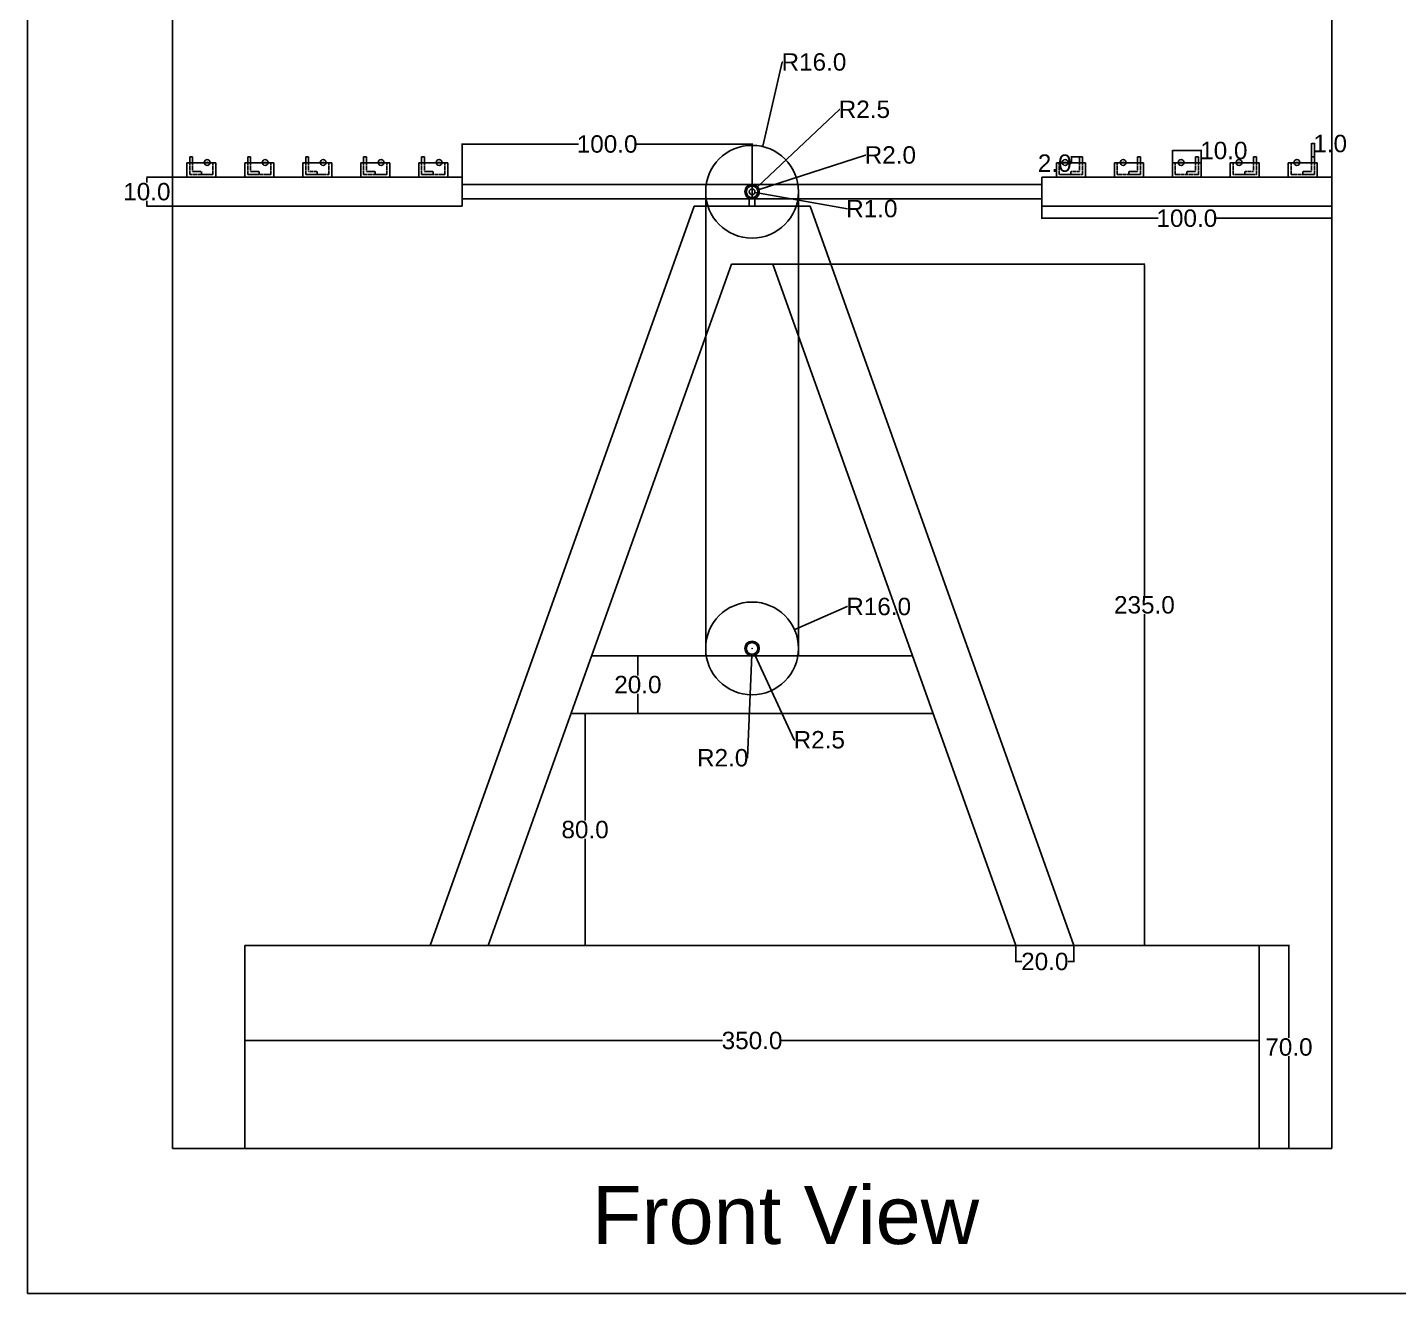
# Model space of a CAD drawing. Header units: millimetres. Extents: x 0 to 1100, y 0 to 800.
# Drawn here: x 0 to 473.1, y 0 to 436.7 of the extents above; entities that cross this region are included whole.
import ezdxf

# ---------------------------------------------------------------- set-up
doc = ezdxf.new("R2010")
doc.units = ezdxf.units.MM
doc.header["$MEASUREMENT"] = 0
doc.linetypes.add('HIDDEN', pattern=[0.375, 0.25, -0.125])
for name, color, linetype in [('2d dimensions', 150, 'Continuous'), ('2d elastics', 132, 'Continuous'), ('2d headscrew', 210, 'Continuous'), ('2d hidden', 90, 'HIDDEN'), ('2d lines', 181, 'Continuous'), ('2D pulleys', 50, 'Continuous'), ('2d seats', 230, 'Continuous'), ('center', 30, 'Continuous'), ('Text', 7, 'Continuous')]:
    doc.layers.add(name, color=color, linetype=linetype)
doc.styles.get("Standard").update_dxf_attribs({"font": 'Arial.ttf'})
doc.dimstyles.get("Standard").update_dxf_attribs({"dimtxt": 6, "dimasz": 0.18, "dimexe": 0.18, "dimexo": 0.0625, "dimgap": 0.09, "dimtad": 0, "dimtih": 1, "dimtoh": 1, "dimdec": 1, "dimzin": 0, "dimdsep": 46, "dimtxsty": 'Standard', "dimcen": 0.09, "dimadec": 0, "dimazin": 0, "dimtfac": 1, "dimtdec": 1, "dimtofl": 0, "dimtmove": 0, "dimatfit": 3, "dimfxl": 1, "dimtolj": 1, "dimtzin": 0, "dimarcsym": 0})

# ---------------------------------------------------------------- blocks, each defined once
blk = doc.blocks.new('*D11')
at = {"layer": '2d dimensions', "color": 0, "lineweight": -2, "transparency": 16777216}
for p, q in [((75, 119.94), (75, 87.08)), ((425, 119.94), (425, 87.08)), ((75.18, 87.26), (239.8, 87.26)), ((424.82, 87.26), (260.2, 87.26))]:
    blk.add_line(p, q, dxfattribs=at)
at = {"layer": '2d dimensions', "color": 0, "transparency": 16777216}
for points in [[(75.18, 87.29), (75.18, 87.23), (75, 87.26)], [(424.82, 87.29), (424.82, 87.23), (425, 87.26)]]:
    blk.add_solid(points, dxfattribs=at)
at = {"layer": 'Defpoints', "color": 0, "transparency": 16777216}
for p in [(75, 120), (425, 120), (425, 87.26)]:
    blk.add_point(p, dxfattribs=at)
at = {"layer": '2d dimensions', "color": 0, "transparency": 16777216, "insert": (250, 87.26), "char_height": 6, "attachment_point": 5}
blk.add_mtext('\\A1;350.0', dxfattribs=at)
blk = doc.blocks.new('*D12')
at = {"layer": '2d dimensions', "color": 0, "lineweight": -2, "transparency": 16777216}
for p, q in [((425.06, 120), (435.41, 120)), ((435.23, 119.82), (435.23, 88.15)), ((435.23, 50.18), (435.23, 81.85)), ((425.06, 50), (435.41, 50))]:
    blk.add_line(p, q, dxfattribs=at)
at = {"layer": '2d dimensions', "color": 0, "transparency": 16777216}
for points in [[(435.2, 119.82), (435.26, 119.82), (435.23, 120)], [(435.2, 50.18), (435.26, 50.18), (435.23, 50)]]:
    blk.add_solid(points, dxfattribs=at)
at = {"layer": 'Defpoints', "color": 0, "transparency": 16777216}
for p in [(425, 120), (435.23, 120), (425, 50)]:
    blk.add_point(p, dxfattribs=at)
at = {"layer": '2d dimensions', "color": 0, "transparency": 16777216, "insert": (435.23, 85), "char_height": 6, "attachment_point": 5}
blk.add_mtext('\\A1;70.0', dxfattribs=at)
blk = doc.blocks.new('*D13')
at = {"layer": '2d dimensions', "color": 0, "lineweight": -2, "transparency": 16777216}
for p, q in [((341, 119.94), (341, 114.32)), ((361, 119.94), (361, 114.32)), ((341.18, 114.5), (343.08, 114.5)), ((360.82, 114.5), (358.92, 114.5))]:
    blk.add_line(p, q, dxfattribs=at)
at = {"layer": '2d dimensions', "color": 0, "transparency": 16777216}
for points in [[(341.18, 114.53), (341.18, 114.47), (341, 114.5)], [(360.82, 114.53), (360.82, 114.47), (361, 114.5)]]:
    blk.add_solid(points, dxfattribs=at)
at = {"layer": 'Defpoints', "color": 0, "transparency": 16777216}
for p in [(341, 120), (361, 120), (361, 114.5)]:
    blk.add_point(p, dxfattribs=at)
at = {"layer": '2d dimensions', "color": 0, "transparency": 16777216, "insert": (351, 114.5), "char_height": 6, "attachment_point": 5}
blk.add_mtext('\\A1;20.0', dxfattribs=at)
blk = doc.blocks.new('*D14')
at = {"layer": '2d dimensions', "color": 0, "lineweight": -2, "transparency": 16777216}
for p, q in [((242.93, 355), (385.54, 355)), ((385.36, 354.82), (385.36, 240.66)), ((385.36, 120.18), (385.36, 234.34)), ((242.93, 120), (385.54, 120))]:
    blk.add_line(p, q, dxfattribs=at)
at = {"layer": '2d dimensions', "color": 0, "transparency": 16777216}
for points in [[(385.33, 354.82), (385.39, 354.82), (385.36, 355)], [(385.33, 120.18), (385.39, 120.18), (385.36, 120)]]:
    blk.add_solid(points, dxfattribs=at)
at = {"layer": 'Defpoints', "color": 0, "transparency": 16777216}
for p in [(242.86, 355), (242.86, 120), (385.36, 120)]:
    blk.add_point(p, dxfattribs=at)
at = {"layer": '2d dimensions', "color": 0, "transparency": 16777216, "insert": (385.36, 237.5), "char_height": 6, "attachment_point": 5}
blk.add_mtext('\\A1;235.0', dxfattribs=at)
blk = doc.blocks.new('*D15')
at = {"layer": '2d dimensions', "color": 0, "lineweight": -2, "transparency": 16777216}
for p, q in [((350, 374.94), (350, 370.67)), ((450, 374.94), (450, 370.67)), ((350.18, 370.85), (390.08, 370.85)), ((449.82, 370.85), (409.92, 370.85))]:
    blk.add_line(p, q, dxfattribs=at)
at = {"layer": '2d dimensions', "color": 0, "transparency": 16777216}
for points in [[(350.18, 370.88), (350.18, 370.82), (350, 370.85)], [(449.82, 370.88), (449.82, 370.82), (450, 370.85)]]:
    blk.add_solid(points, dxfattribs=at)
at = {"layer": 'Defpoints', "color": 0, "transparency": 16777216}
for p in [(350, 375), (450, 375), (450, 370.85)]:
    blk.add_point(p, dxfattribs=at)
at = {"layer": '2d dimensions', "color": 0, "transparency": 16777216, "insert": (400, 370.85), "char_height": 6, "attachment_point": 5}
blk.add_mtext('\\A1;100.0', dxfattribs=at)
blk = doc.blocks.new('*D16')
at = {"layer": '2d dimensions', "color": 0, "lineweight": -2, "transparency": 16777216}
for p, q in [((395, 390.06), (395, 394.37)), ((395.18, 394.19), (404.82, 394.19)), ((405, 390.06), (405, 394.37)), ((405, 394.19), (405.18, 394.19))]:
    blk.add_line(p, q, dxfattribs=at)
at = {"layer": '2d dimensions', "color": 0, "transparency": 16777216}
for points in [[(395.18, 394.22), (395.18, 394.16), (395, 394.19)], [(404.82, 394.22), (404.82, 394.16), (405, 394.19)]]:
    blk.add_solid(points, dxfattribs=at)
at = {"layer": 'Defpoints', "color": 0, "transparency": 16777216}
for p in [(405, 394.19), (395, 390), (405, 390)]:
    blk.add_point(p, dxfattribs=at)
at = {"layer": '2d dimensions', "color": 0, "transparency": 16777216, "insert": (412.77, 394.19), "char_height": 6, "attachment_point": 5}
blk.add_mtext('\\A1;10.0', dxfattribs=at)
blk = doc.blocks.new('*D17')
at = {"layer": '2d dimensions', "color": 0, "lineweight": -2, "transparency": 16777216}
for p, q in [((443, 392.06), (443, 396.77)), ((443.18, 396.59), (443.82, 396.59)), ((444, 392.06), (444, 396.77)), ((444, 396.59), (444.18, 396.59))]:
    blk.add_line(p, q, dxfattribs=at)
at = {"layer": '2d dimensions', "color": 0, "transparency": 16777216}
for points in [[(443.18, 396.62), (443.18, 396.56), (443, 396.59)], [(443.82, 396.62), (443.82, 396.56), (444, 396.59)]]:
    blk.add_solid(points, dxfattribs=at)
at = {"layer": 'Defpoints', "color": 0, "transparency": 16777216}
for p in [(444, 396.59), (443, 392), (444, 392)]:
    blk.add_point(p, dxfattribs=at)
at = {"layer": '2d dimensions', "color": 0, "transparency": 16777216, "insert": (449.44, 396.59), "char_height": 6, "attachment_point": 5}
blk.add_mtext('\\A1;1.0', dxfattribs=at)
blk = doc.blocks.new('*D18')
at = {"layer": '2d dimensions', "color": 0, "lineweight": -2, "transparency": 16777216}
for p, q in [((363.94, 392), (360, 392)), ((363.94, 390), (360, 390)), ((360.18, 389.82), (360, 389.82)), ((360.18, 391.82), (360.18, 390.18)), ((360.18, 390), (360.18, 389.82))]:
    blk.add_line(p, q, dxfattribs=at)
at = {"layer": '2d dimensions', "color": 0, "transparency": 16777216}
for points in [[(360.15, 391.82), (360.21, 391.82), (360.18, 392)], [(360.15, 390.18), (360.21, 390.18), (360.18, 390)]]:
    blk.add_solid(points, dxfattribs=at)
at = {"layer": 'Defpoints', "color": 0, "transparency": 16777216}
for p in [(360.18, 390), (364, 392), (364, 390)]:
    blk.add_point(p, dxfattribs=at)
at = {"layer": '2d dimensions', "color": 0, "transparency": 16777216, "insert": (354.41, 389.82), "char_height": 6, "attachment_point": 5}
blk.add_mtext('\\A1;2.0', dxfattribs=at)
blk = doc.blocks.new('*D19')
at = {"layer": '2d dimensions', "color": 0, "lineweight": -2, "transparency": 16777216}
for p, q in [((150, 380.06), (150, 396.61)), ((150.18, 396.43), (190.08, 396.43)), ((249.82, 396.43), (209.92, 396.43)), ((250, 380.06), (250, 396.61))]:
    blk.add_line(p, q, dxfattribs=at)
at = {"layer": '2d dimensions', "color": 0, "transparency": 16777216}
for points in [[(150.18, 396.46), (150.18, 396.4), (150, 396.43)], [(249.82, 396.46), (249.82, 396.4), (250, 396.43)]]:
    blk.add_solid(points, dxfattribs=at)
at = {"layer": 'Defpoints', "color": 0, "transparency": 16777216}
for p in [(150, 396.43), (150, 380), (250, 380)]:
    blk.add_point(p, dxfattribs=at)
at = {"layer": '2d dimensions', "color": 0, "transparency": 16777216, "insert": (200, 396.43), "char_height": 6, "attachment_point": 5}
blk.add_mtext('\\A1;100.0', dxfattribs=at)
blk = doc.blocks.new('*D20')
at = {"layer": '2d dimensions', "color": 0, "lineweight": -2, "transparency": 16777216}
for p, q in [((49.94, 385), (41.03, 385)), ((41.21, 384.82), (41.21, 383.15)), ((49.94, 375), (41.03, 375)), ((41.21, 375.18), (41.21, 376.85))]:
    blk.add_line(p, q, dxfattribs=at)
at = {"layer": '2d dimensions', "color": 0, "transparency": 16777216}
for points in [[(41.18, 384.82), (41.24, 384.82), (41.21, 385)], [(41.18, 375.18), (41.24, 375.18), (41.21, 375)]]:
    blk.add_solid(points, dxfattribs=at)
at = {"layer": 'Defpoints', "color": 0, "transparency": 16777216}
for p in [(50, 385), (41.21, 375), (50, 375)]:
    blk.add_point(p, dxfattribs=at)
at = {"layer": '2d dimensions', "color": 0, "transparency": 16777216, "insert": (41.21, 380), "char_height": 6, "attachment_point": 5}
blk.add_mtext('\\A1;10.0', dxfattribs=at)
blk = doc.blocks.new('*D21')
at = {"layer": '2d dimensions', "color": 0, "lineweight": -2, "transparency": 16777216}
for p, q in [((249.91, 222.5), (250.09, 222.5)), ((250, 222.41), (250, 222.59)), ((264.56, 190.97), (251.12, 220.07)), ((264.74, 190.97), (264.56, 190.97))]:
    blk.add_line(p, q, dxfattribs=at)
at = {"layer": '2d dimensions', "color": 0, "transparency": 16777216}
blk.add_solid([(251.15, 220.08), (251.1, 220.05), (251.05, 220.23)], dxfattribs=at)
at = {"layer": 'Defpoints', "color": 0, "transparency": 16777216}
for p in [(250, 222.5), (251.05, 220.23)]:
    blk.add_point(p, dxfattribs=at)
at = {"layer": '2d dimensions', "color": 0, "transparency": 16777216, "insert": (273.19, 190.97), "char_height": 6, "attachment_point": 5}
blk.add_mtext('\\A1;R2.5', dxfattribs=at)
blk = doc.blocks.new('*D22')
at = {"layer": '2d dimensions', "color": 0, "lineweight": -2, "transparency": 16777216}
for p, q in [((249.91, 222.5), (250.09, 222.5)), ((250, 222.41), (250, 222.59)), ((248.45, 184.76), (249.91, 220.32)), ((248.27, 184.76), (248.45, 184.76))]:
    blk.add_line(p, q, dxfattribs=at)
at = {"layer": '2d dimensions', "color": 0, "transparency": 16777216}
blk.add_solid([(249.88, 220.32), (249.94, 220.32), (249.92, 220.5)], dxfattribs=at)
at = {"layer": 'Defpoints', "color": 0, "transparency": 16777216}
for p in [(250, 222.5), (249.92, 220.5)]:
    blk.add_point(p, dxfattribs=at)
at = {"layer": '2d dimensions', "color": 0, "transparency": 16777216, "insert": (239.86, 184.76), "char_height": 6, "attachment_point": 5}
blk.add_mtext('\\A1;R2.0', dxfattribs=at)
blk = doc.blocks.new('*D23')
at = {"layer": '2d dimensions', "color": 0, "lineweight": -2, "transparency": 16777216}
for p, q in [((280.13, 408.4), (251.95, 381.84)), ((280.31, 408.4), (280.13, 408.4)), ((249.91, 380), (250.09, 380)), ((250, 379.91), (250, 380.09))]:
    blk.add_line(p, q, dxfattribs=at)
at = {"layer": '2d dimensions', "color": 0, "transparency": 16777216}
blk.add_solid([(251.93, 381.86), (251.97, 381.82), (251.82, 381.71)], dxfattribs=at)
at = {"layer": 'Defpoints', "color": 0, "transparency": 16777216}
for p in [(250, 380), (251.82, 381.71)]:
    blk.add_point(p, dxfattribs=at)
at = {"layer": '2d dimensions', "color": 0, "transparency": 16777216, "insert": (288.75, 408.4), "char_height": 6, "attachment_point": 5}
blk.add_mtext('\\A1;R2.5', dxfattribs=at)
blk = doc.blocks.new('*D24')
at = {"layer": '2d dimensions', "color": 0, "lineweight": -2, "transparency": 16777216}
for p, q in [((289.11, 392.65), (252.07, 380.67)), ((289.29, 392.65), (289.11, 392.65)), ((249.91, 380), (250.09, 380)), ((250, 379.91), (250, 380.09))]:
    blk.add_line(p, q, dxfattribs=at)
at = {"layer": '2d dimensions', "color": 0, "transparency": 16777216}
blk.add_solid([(252.06, 380.7), (252.08, 380.64), (251.9, 380.62)], dxfattribs=at)
at = {"layer": 'Defpoints', "color": 0, "transparency": 16777216}
for p in [(250, 380), (251.9, 380.62)]:
    blk.add_point(p, dxfattribs=at)
at = {"layer": '2d dimensions', "color": 0, "transparency": 16777216, "insert": (297.71, 392.65), "char_height": 6, "attachment_point": 5}
blk.add_mtext('\\A1;R2.0', dxfattribs=at)
blk = doc.blocks.new('*D25')
at = {"layer": '2d dimensions', "color": 0, "lineweight": -2, "transparency": 16777216}
for p, q in [((187.61, 200), (192.57, 200)), ((192.39, 199.82), (192.39, 163.15)), ((192.39, 120.18), (192.39, 156.85)), ((187.61, 120), (192.57, 120))]:
    blk.add_line(p, q, dxfattribs=at)
at = {"layer": '2d dimensions', "color": 0, "transparency": 16777216}
for points in [[(192.36, 199.82), (192.42, 199.82), (192.39, 200)], [(192.36, 120.18), (192.42, 120.18), (192.39, 120)]]:
    blk.add_solid(points, dxfattribs=at)
at = {"layer": 'Defpoints', "color": 0, "transparency": 16777216}
for p in [(187.55, 200), (187.55, 120), (192.39, 120)]:
    blk.add_point(p, dxfattribs=at)
at = {"layer": '2d dimensions', "color": 0, "transparency": 16777216, "insert": (192.39, 160), "char_height": 6, "attachment_point": 5}
blk.add_mtext('\\A1;80.0', dxfattribs=at)
blk = doc.blocks.new('*D40')
at = {"layer": '2d dimensions', "color": 0, "lineweight": -2, "transparency": 16777216}
for p, q in [((194.75, 220), (210.79, 220)), ((210.61, 219.82), (210.61, 213.15)), ((210.61, 200.18), (210.61, 206.85)), ((194.75, 200), (210.79, 200))]:
    blk.add_line(p, q, dxfattribs=at)
at = {"layer": '2d dimensions', "color": 0, "transparency": 16777216}
for points in [[(210.58, 219.82), (210.64, 219.82), (210.61, 220)], [(210.58, 200.18), (210.64, 200.18), (210.61, 200)]]:
    blk.add_solid(points, dxfattribs=at)
at = {"layer": 'Defpoints', "color": 0, "transparency": 16777216}
for p in [(194.69, 220), (194.69, 200), (210.61, 200)]:
    blk.add_point(p, dxfattribs=at)
at = {"layer": '2d dimensions', "color": 0, "transparency": 16777216, "insert": (210.61, 210), "char_height": 6, "attachment_point": 5}
blk.add_mtext('\\A1;20.0', dxfattribs=at)
blk = doc.blocks.new('*U71')
at = {"layer": '2d hidden'}
for p, q in [((-4, 2), (-4, -2)), ((-3, 2), (-3, -1)), ((4, -2), (4, 2)), ((-4, -2), (4, -2)), ((-3, -1), (0, -1)), ((0, -1), (0, -2))]:
    blk.add_line(p, q, dxfattribs=at)
blk = doc.blocks.new('*U72')
at = {"layer": '2d hidden', "color": 0, "linetype": 'ByBlock', "lineweight": -2, "transparency": 16777216}
for p in [(0, 0), (20, 0), (40, 0), (60, 0), (80, 0)]:
    blk.add_blockref('*U71', p, dxfattribs=at)
blk = doc.blocks.new('*U73')
at = {"layer": '2d seats'}
for radius in [1, 0.101]:
    blk.add_circle((0, 0), radius, dxfattribs=at)
blk = doc.blocks.new('*U74')
at = {"layer": '2d seats', "color": 0, "linetype": 'ByBlock', "lineweight": -2, "transparency": 16777216}
for p in [(0, 0), (20, 0), (40, 0), (60, 0), (80, 0)]:
    blk.add_blockref('*U73', p, dxfattribs=at)
blk = doc.blocks.new('*U75')
at = {"layer": '2d seats'}
for radius in [1, 0.137]:
    blk.add_circle((0, 0), radius, dxfattribs=at)
blk = doc.blocks.new('*U76')
at = {"layer": '2d seats', "color": 0, "linetype": 'ByBlock', "lineweight": -2, "transparency": 16777216}
for p in [(0, 0), (20, 0), (40, 0), (60, 0), (80, 0)]:
    blk.add_blockref('*U75', p, dxfattribs=at)
blk = doc.blocks.new('*D108')
at = {"layer": '2d dimensions', "color": 0, "lineweight": -2, "transparency": 16777216}
for p, q in [((260.42, 424.73), (253.67, 395.76)), ((260.6, 424.73), (260.42, 424.73)), ((249.91, 380), (250.09, 380)), ((250, 379.91), (250, 380.09))]:
    blk.add_line(p, q, dxfattribs=at)
at = {"layer": '2d dimensions', "color": 0, "transparency": 16777216}
blk.add_solid([(253.64, 395.76), (253.7, 395.75), (253.63, 395.58)], dxfattribs=at)
at = {"layer": 'Defpoints', "color": 0, "transparency": 16777216}
for p in [(253.63, 395.58), (250, 380)]:
    blk.add_point(p, dxfattribs=at)
at = {"layer": '2d dimensions', "color": 0, "transparency": 16777216, "insert": (271.35, 424.73), "char_height": 6, "attachment_point": 5}
blk.add_mtext('\\A1;R16.0', dxfattribs=at)
blk = doc.blocks.new('*D109')
at = {"layer": '2d dimensions', "color": 0, "lineweight": -2, "transparency": 16777216}
for p, q in [((282.76, 236.93), (264.81, 229.02)), ((282.94, 236.93), (282.76, 236.93)), ((249.91, 222.5), (250.09, 222.5)), ((250, 222.41), (250, 222.59))]:
    blk.add_line(p, q, dxfattribs=at)
at = {"layer": '2d dimensions', "color": 0, "transparency": 16777216}
blk.add_solid([(264.79, 229.05), (264.82, 229), (264.64, 228.95)], dxfattribs=at)
at = {"layer": 'Defpoints', "color": 0, "transparency": 16777216}
for p in [(264.64, 228.95), (250, 222.5)]:
    blk.add_point(p, dxfattribs=at)
at = {"layer": '2d dimensions', "color": 0, "transparency": 16777216, "insert": (293.68, 236.93), "char_height": 6, "attachment_point": 5}
blk.add_mtext('\\A1;R16.0', dxfattribs=at)
blk = doc.blocks.new('*D112')
at = {"layer": '2d dimensions', "color": 0, "lineweight": -2, "transparency": 16777216}
for p, q in [((249.91, 380), (250.09, 380)), ((250, 379.91), (250, 380.09)), ((282.9, 374.16), (251.16, 379.79))]:
    blk.add_line(p, q, dxfattribs=at)
at = {"layer": '2d dimensions', "color": 0, "transparency": 16777216}
blk.add_solid([(251.17, 379.82), (251.16, 379.76), (250.98, 379.83)], dxfattribs=at)
at = {"layer": 'Defpoints', "color": 0, "transparency": 16777216}
for p in [(250, 380), (250.98, 379.83)]:
    blk.add_point(p, dxfattribs=at)
at = {"layer": '2d dimensions', "color": 0, "transparency": 16777216, "insert": (291.32, 374.16), "char_height": 6, "attachment_point": 5}
blk.add_mtext('\\A1;R1.0', dxfattribs=at)

msp = doc.modelspace()

# ---------------------------------------------------------------- linework, layer by layer
at = {"layer": '2d elastics'}
for p, q in [((234, 380), (234, 220)), ((266, 380), (266, 220))]:
    msp.add_line(p, q, dxfattribs=at)
at = {"layer": '2d headscrew'}
for p, q in [((249, 377.5), (249, 377.71)), ((249, 375), (249, 377.5)), ((251, 377.5), (251, 377.71)), ((251, 377.5), (251, 375)), ((249, 220), (249, 220.21)), ((250, 220), (249, 220)), ((250, 220), (251, 220)), ((251, 220), (251, 220.21))]:
    msp.add_line(p, q, dxfattribs=at)
for centre, radius in [((250, 380), 2.5), ((250, 380), 2.5), ((250, 380), 2), ((250, 222.5), 2.5), ((250, 222.5), 2)]:
    msp.add_circle(centre, radius, dxfattribs=at)
at = {"layer": '2d hidden'}
for p, q in [((356, 386), (356, 390)), ((363, 390), (363, 387)), ((364, 390), (364, 386)), ((376, 386), (376, 390)), ((383, 390), (383, 387)), ((384, 390), (384, 386)), ((396, 386), (396, 390)), ((403, 390), (403, 387)), ((404, 390), (404, 386)), ((416, 386), (416, 390)), ((423, 390), (423, 387)), ((424, 390), (424, 386)), ((436, 386), (436, 390)), ((443, 390), (443, 387)), ((444, 390), (444, 386)), ((364, 386), (356, 386)), ((363, 387), (360, 387)), ((360, 387), (360, 386)), ((384, 386), (376, 386)), ((383, 387), (380, 387)), ((380, 387), (380, 386)), ((400, 386), (396, 386)), ((403, 387), (400, 387)), ((400, 387), (400, 386)), ((404, 386), (400, 386)), ((424, 386), (416, 386)), ((423, 387), (420, 387)), ((420, 387), (420, 386)), ((444, 386), (436, 386)), ((443, 387), (440, 387)), ((440, 387), (440, 386))]:
    msp.add_line(p, q, dxfattribs=at)
at = {"layer": '2d lines'}
for p, q in [((50, 375), (50, 385)), ((50, 385), (125, 385)), ((50, 385), (55, 385)), ((65, 385), (75, 385)), ((85, 385), (95, 385)), ((105, 385), (115, 385)), ((150, 385), (125, 385)), ((125, 385), (135, 385)), ((150, 375), (150, 385)), ((350, 375), (350, 385)), ((350, 385), (375, 385)), ((350, 385), (365, 385)), ((350, 385), (350.5, 385)), ((350, 385), (355, 385)), ((365, 385), (375, 385)), ((375, 385), (450, 385)), ((385, 385), (395, 385)), ((405, 385), (415, 385)), ((425, 385), (435, 385)), ((450, 385), (450, 375)), ((150, 382.5), (250, 382.5)), ((250, 380), (250, 382.5)), ((250, 382.5), (350, 382.5)), ((250, 380), (250, 377.5)), ((125, 375), (50, 375)), ((125, 375), (150, 375)), ((139, 120), (230, 375)), ((250, 377.5), (150, 377.5)), ((230, 375), (250, 375)), ((250, 375), (248, 375)), ((249, 377.5), (251, 377.5)), ((250, 375), (249, 375)), ((350, 377.5), (250, 377.5)), ((270, 375), (250, 375)), ((361, 120), (270, 375)), ((375, 375), (350, 375)), ((450, 375), (375, 375)), ((242.86, 355), (159, 120)), ((242.86, 355), (257.14, 355)), ((257.14, 355), (341, 120)), ((250, 220), (194.69, 220)), ((194.69, 220), (305.31, 220)), ((187.55, 200), (312.45, 200)), ((425, 120), (75, 120)), ((75, 120), (75, 80)), ((425, 80), (425, 120)), ((75, 80), (75, 50)), ((425, 50), (425, 80)), ((75, 50), (425, 50))]:
    msp.add_line(p, q, dxfattribs=at)
at = {"layer": '2D pulleys'}
for centre, radius in [((250, 380), 16), ((250, 380), 2), ((250, 380), 1), ((250, 222.5), 16)]:
    msp.add_circle(centre, radius, dxfattribs=at)
at = {"layer": '2d seats'}
for p, q in [((55, 385), (55, 390)), ((55, 390), (63.5, 390)), ((55, 390), (56, 390)), ((56, 390), (56, 392)), ((56, 392), (57, 392)), ((57, 392), (57, 390)), ((64, 390), (62, 390)), ((63.5, 390), (63, 390)), ((63.5, 390), (65, 390)), ((65, 390), (65, 388.5)), ((65, 388.5), (65, 385)), ((75, 385), (75, 390)), ((75, 390), (83.5, 390)), ((75, 390), (76, 390)), ((76, 390), (76, 392)), ((76, 392), (77, 392)), ((77, 392), (77, 390)), ((83.5, 390), (85, 390)), ((85, 390), (85, 388.5)), ((85, 388.5), (85, 385)), ((95, 385), (95, 390)), ((95, 390), (103.5, 390)), ((95, 390), (96, 390)), ((96, 390), (96, 392)), ((96, 392), (97, 392)), ((97, 392), (97, 390)), ((103.5, 390), (105, 390)), ((105, 390), (105, 388.5)), ((105, 388.5), (105, 385)), ((115, 385), (115, 390)), ((115, 390), (123.5, 390)), ((115, 390), (116, 390)), ((116, 390), (116, 392)), ((116, 392), (117, 392)), ((117, 392), (117, 390)), ((123.5, 390), (125, 390)), ((125, 390), (125, 388.5)), ((125, 388.5), (125, 385)), ((135, 385), (135, 390)), ((135, 390), (143.5, 390)), ((135, 390), (136, 390)), ((136, 390), (136, 392)), ((136, 392), (137, 392)), ((137, 392), (137, 390)), ((143.5, 390), (145, 390)), ((145, 390), (145, 388.5)), ((145, 388.5), (145, 385)), ((355, 388.5), (355, 390)), ((356.5, 390), (355, 390)), ((355, 385), (355, 388.5)), ((356.5, 390), (365, 390)), ((364, 392), (363, 392)), ((363, 392), (363, 390)), ((364, 390), (364, 392)), ((365, 390), (364, 390)), ((365, 390), (365, 385)), ((375, 388.5), (375, 390)), ((376.5, 390), (375, 390)), ((375, 385), (375, 388.5)), ((376.5, 390), (385, 390)), ((384, 392), (383, 392)), ((383, 392), (383, 390)), ((384, 390), (384, 392)), ((385, 390), (384, 390)), ((385, 390), (385, 385)), ((395, 388.5), (395, 390)), ((396.5, 390), (395, 390)), ((395, 385), (395, 388.5)), ((396.5, 390), (405, 390)), ((404, 392), (403, 392)), ((403, 392), (403, 390)), ((404, 390), (404, 392)), ((405, 390), (404, 390)), ((405, 390), (405, 385)), ((415, 388.5), (415, 390)), ((416.5, 390), (415, 390)), ((415, 385), (415, 388.5)), ((416.5, 390), (425, 390)), ((424, 392), (423, 392)), ((423, 392), (423, 390)), ((424, 390), (424, 392)), ((425, 390), (424, 390)), ((425, 390), (425, 385)), ((435, 388.5), (435, 390)), ((436.5, 390), (435, 390)), ((435, 385), (435, 388.5)), ((436.5, 390), (445, 390)), ((444, 392), (443, 392)), ((443, 392), (443, 390)), ((444, 390), (444, 392)), ((445, 390), (444, 390)), ((445, 390), (445, 385))]:
    msp.add_line(p, q, dxfattribs=at)
at = {"layer": 'center'}
for p, q in [((50, 550), (50, 50)), ((450, 50), (450, 550)), ((450, 50), (450, 350)), ((50, 50), (450, 50)), ((50, 50), (125, 50)), ((450, 50), (375, 50))]:
    msp.add_line(p, q, dxfattribs=at)
at = {"layer": 'Text'}
for p, q in [((0, 800), (0, 0)), ((0, 0), (1100, 0))]:
    msp.add_line(p, q, dxfattribs=at)

# ---------------------------------------------------------------- block references
at = {"layer": '2d hidden'}
msp.add_blockref('*U72', (60, 388), dxfattribs=at)
at = {"layer": '2d seats'}
for name, p in [('*U74', (62, 390.08)), ('*U76', (358, 390.08))]:
    msp.add_blockref(name, p, dxfattribs=at)

# ---------------------------------------------------------------- texts
at = {"layer": 'Text'}
msp.add_text('Front View', height=20, dxfattribs=at).set_placement((194.83, 17.08))

# ---------------------------------------------------------------- dimensions: what is measured, and where the dimension line sits
at = {"layer": '2d dimensions'}
for center, mpoint, picture, middle in [((250, 380), (253.63, 395.58), '*D108', (271.35, 424.73)), ((250, 380), (251.82, 381.71), '*D23', (288.75, 408.4)), ((250, 380), (251.9, 380.62), '*D24', (297.71, 392.65)), ((250, 380), (250.98, 379.83), '*D112', (282.9, 374.16)), ((250, 222.5), (264.64, 228.95), '*D109', (293.68, 236.93)), ((250, 222.5), (249.92, 220.5), '*D22', (239.86, 184.76)), ((250, 222.5), (251.05, 220.23), '*D21', (273.19, 190.97))]:
    dim = msp.add_radius_dim(center=center, mpoint=mpoint, dimstyle='Standard', dxfattribs=at)
    dim.commit()
    dim.dimension.update_dxf_attribs({"geometry": picture, "text_midpoint": middle, "dimtype": 164})
for base, p1, p2, picture, middle in [((150, 396.43), (250, 380), (150, 380), '*D19', (200, 396.43)), ((405, 394.19), (395, 390), (405, 390), '*D16', (412.77, 394.19)), ((444, 396.59), (443, 392), (444, 392), '*D17', (449.44, 396.59)), ((450, 370.85), (350, 375), (450, 375), '*D15', (400, 370.85)), ((425, 87.26), (75, 120), (425, 120), '*D11', (250, 87.26)), ((361, 114.5), (341, 120), (361, 120), '*D13', (351, 114.5))]:
    dim = msp.add_linear_dim(base=base, p1=p1, p2=p2, dimstyle='Standard', dxfattribs=at)
    dim.commit()
    dim.dimension.update_dxf_attribs({"geometry": picture, "text_midpoint": middle})
for base, p1, p2, picture, middle in [((360.18, 390), (364, 392), (364, 390), '*D18', (354.41, 389.82)), ((41.21, 375), (50, 385), (50, 375), '*D20', (41.21, 380)), ((385.36, 120), (242.86, 355), (242.86, 120), '*D14', (385.36, 237.5)), ((210.61, 200), (194.69, 220), (194.69, 200), '*D40', (210.61, 210)), ((192.39, 120), (187.55, 200), (187.55, 120), '*D25', (192.39, 160)), ((435.23, 120), (425, 50), (425, 120), '*D12', (435.23, 85))]:
    dim = msp.add_linear_dim(base=base, p1=p1, p2=p2, angle=90, dimstyle='Standard', dxfattribs=at)
    dim.commit()
    dim.dimension.update_dxf_attribs({"geometry": picture, "text_midpoint": middle})

doc.saveas('drawing.dxf')
